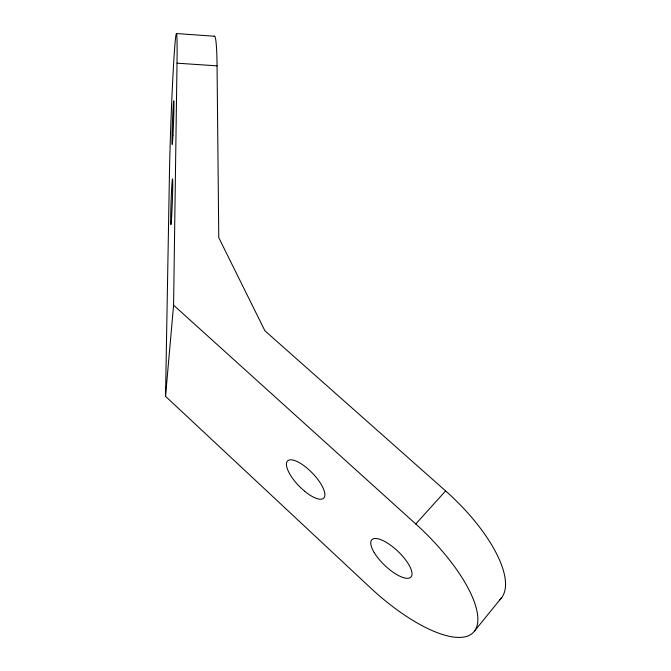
<?xml version="1.0" encoding="UTF-8"?>
<svg xmlns="http://www.w3.org/2000/svg" width="671" height="671" viewBox="0 0 671 671"><rect width="100%" height="100%" fill="white"/><g stroke="black" fill="none" stroke-linecap="round" stroke-linejoin="round"><path stroke-width="1.01" d="M173.579 305.171L177.01 63.183A88.329 2.248 -87.9 0 0 174.267 53.504A88.329 2.248 -87.9 0 0 169.428 174.955L165.527 396.326L370.3 587.67A108.442 38.801 43.6 0 0 474.665 630.832A108.442 38.801 43.6 0 0 415.777 523.976L173.579 305.171L165.527 396.326M474.573 630.958L501.69 597.576M415.777 523.976L445.619 490.92L264.919 330.803L218.771 237.66L217.052 65.842A87.842 5.142 -87.6 0 0 214.15 36.335M177.01 63.183L217.052 65.842M176.473 33.55L214.561 36.242M445.619 490.92A106.353 41.501 43.1 0 1 499.442 600.042M172.707 185.674L172.673 188.442A22.839 0.612 -88 0 1 171.407 220.449A22.839 0.612 -88 0 1 170.744 214.745L170.803 211.709A22.839 0.612 -88 0 1 172.002 183.175A22.839 0.612 -88 0 1 172.707 185.674M304.701 491.273L301.765 488.714A25.917 9.302 45.9 0 1 286.785 462.16A25.917 9.302 45.9 0 1 309.323 470.119L312.292 473.005A25.917 9.302 45.9 0 1 324.504 496.901A25.917 9.302 45.9 0 1 304.701 491.273M172.975 135.324A22.017 0.562 -87.9 0 0 173.831 100.868A22.017 0.562 -87.9 0 0 172.128 132.204A22.017 0.562 -87.9 0 0 172.975 135.324M374.259 552.636A27.016 9.637 43.7 0 0 409.931 577.781A27.016 9.637 43.7 0 0 389.994 544.768A27.016 9.637 43.7 0 0 374.259 552.636"/></g></svg>
